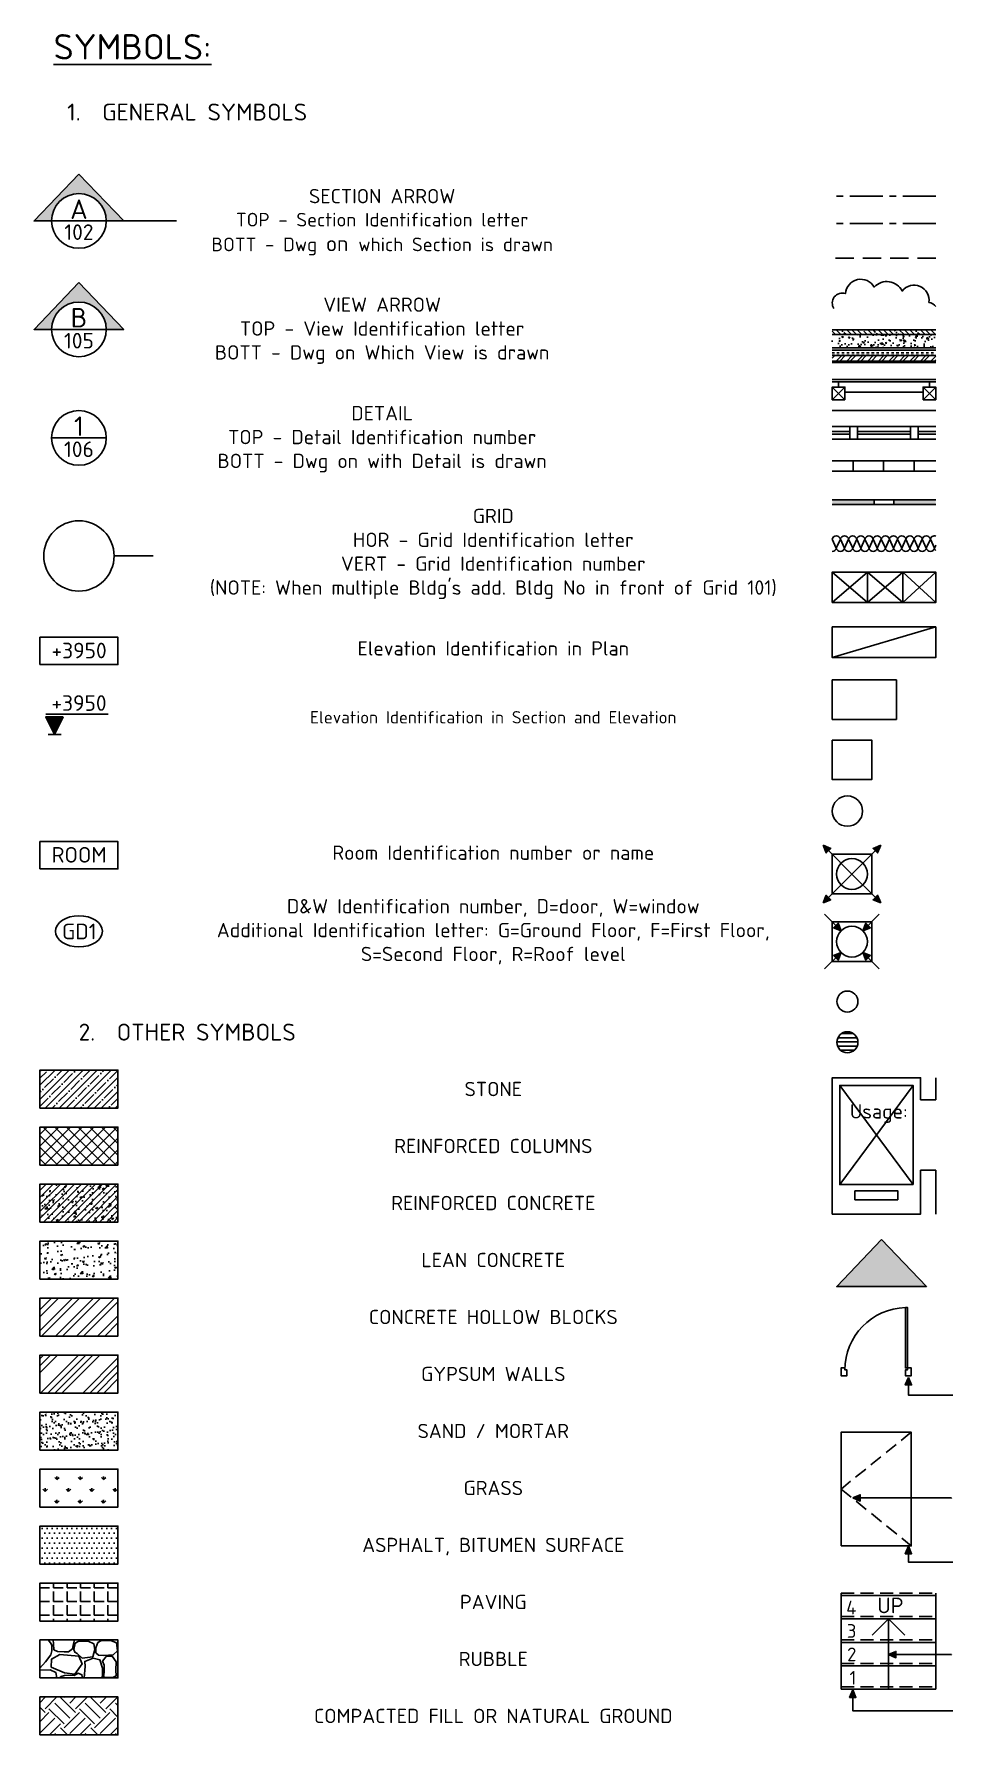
# Model space of a CAD drawing. Header units: millimetres. Extents: x 55428 to 64888, y -62602 to -30850.
# Drawn here: x 55428 to 58959, y -62602 to -56066 of the extents above; entities that cross this region are included whole.
import ezdxf
from ezdxf.enums import TextEntityAlignment as Align

# ---------------------------------------------------------------- set-up
doc = ezdxf.new("R2010")
doc.units = ezdxf.units.MM
doc.linetypes.add('0181 00 AR MF 0100$0$CENTER', pattern=[50.8, 31.75, -6.35, 6.35, -6.35])
doc.linetypes.add('JIS_02_2.0', pattern=[3, 2, -1])
for name, color, linetype in [('0181 00 AR MF 0100$0$A-Column', 4, 'Continuous'), ('0181 00 AR MF 0100$0$A-dim internal', 1, 'Continuous'), ('0181 00 AR MF 0100$0$A-DW', 2, 'Continuous'), ('0181 00 AR MF 0100$0$A-DW Sash', 1, 'Continuous'), ('0181 00 AR MF 0100$0$A-Stair', 1, 'Continuous'), ('0181 00 AR MF 0100$0$A-WALL 18', 1, 'Continuous'), ('0181 00 AR MF 0100$0$A-Wall 35', 3, 'Continuous'), ('0181 00 AR MF 0100$0$G-Annotation 18', 1, 'Continuous'), ('0181 00 AR MF 0100$0$G-Annotation 25', 2, 'Continuous'), ('0181 00 AR MF 0100$0$G-Annotation 35', 3, 'Continuous'), ('0181 00 AR MF 0100$0$G-Blocks', 1, 'Continuous'), ('0181 00 AR MF 0100$0$G-EL Tag', 42, 'Continuous'), ('0181 00 AR MF 0100$0$G-EL Tag Box', 1, 'Continuous'), ('0181 00 AR MF 0100$0$G-Grid', 8, '0181 00 AR MF 0100$0$CENTER'), ('0181 00 AR MF 0100$0$G-Text General', 42, 'Continuous'), ('A-Elevation 18', 1, 'Continuous'), ('A-Ext_Wall', 5, 'Continuous'), ('A-Ext_Wall_Hatch', 8, 'Continuous'), ('A-Plaste line', 8, 'Continuous'), ('G-Dim', 1, 'Continuous'), ('G-EL Tag', 42, 'Continuous'), ('G-EL Tag Box', 1, 'Continuous'), ('G-Grid Balloon-01', 8, 'Continuous'), ('G-Grid No-01', 6, 'Continuous'), ('G-Text General', 42, 'Continuous'), ('G-Text General-02', 42, 'Continuous')]:
    doc.layers.add(name, color=color, linetype=linetype)
doc.styles.add('0181 00 AR MF 0100$0$100 - 2.0mm', font='isocpeur.ttf', dxfattribs={"height": 200})
doc.styles.add('0181 00 AR MF 0100$0$Dim Text', font='isocpeur.ttf')
doc.styles.add('0181 00 AR MF 0101$0$Dim Text', font='isocpeur.ttf')
doc.styles.add('KARNI_0100$0$Dim Text', font='isocpeur.ttf')
pattern_1 = [(50, (-122562.88, 459323.64), (72.8738676, -6.375634), [7.62, -83.82]), (355, (-122562.88, 459323.64), (-14.09713, 76.422657), [6.096, -67.056]), (100.451, (-122556.806, 459323.11), (58.777001, 70.046675), [6.476, -71.236]), (46.1842, (-122562.88, 459343.96), (108.431616, -16.816931), [11.43, -125.73]), (96.6356, (-122553.84, 459342.56), (94.961694, 98.970222), [9.714, -106.854]), (351.184, (-122562.88, 459343.96), (94.961842, 98.970047), [9.144, -100.584]), (21, (-122552.72, 459338.88), (60.645952, -40.9062074), [7.62, -83.82]), (326, (-122552.72, 459338.88), (24.720811, 73.675186), [6.096, -67.056]), (71.4514, (-122547.665, 459335.47), (85.366596, 32.769143), [6.476, -71.236]), (37.5, (-122562.879, 459323.642), (1.2354413, 33.8220155), [0, -66.2432, 0, -68.072, 0, -67.31]), (7.5, (-122562.88, 459323.64), (26.727865, 40.07223), [0, -38.8112, 0, -64.7192, 0, -25.654]), (327.5, (-122585.535, 459323.642), (54.236238, -2.2914976), [0, -25.4, 0, -79.248, 0, -105.156]), (317.5, (-122595.695, 459323.64), (59.2516726, 10.1705964), [0, -33.02, 0, -52.6288, 0, -74.676])]

# ---------------------------------------------------------------- blocks, each defined once
blk = doc.blocks.new('*U6')
at = {"layer": '0181 00 AR MF 0100$0$G-Annotation 18'}
blk.add_hatch(color=256, dxfattribs=at).paths.add_polyline_path([(112, 0), (0, 0, 0.414214), (-175, 175, 0.414214), (-350, 0), (-462, 0), (-175, 300)])
blk.add_lwpolyline([(0, 0), (-350, 0)], dxfattribs=at)
at = {"layer": '0181 00 AR MF 0100$0$G-Annotation 25', "color": 3}
for points in [[(-350, 0), (-462, 0), (-175, 300)], [(0, 0), (112, 0), (-175, 300)]]:
    blk.add_lwpolyline(points, dxfattribs=at)
at = {"layer": '0181 00 AR MF 0100$0$G-Annotation 35'}
blk.add_lwpolyline([(0, 0), (450, 0)], dxfattribs=at)
blk.add_circle((-175, 0), 175, dxfattribs=at)
at = {"layer": '0181 00 AR MF 0100$0$G-Annotation 25', "color": 42, "style": '0181 00 AR MF 0100$0$Dim Text'}
for tag, height, p in [('SEC', 125, (-175, 75)), ('DWG', 100, (-175, -72))]:
    blk.add_attdef(tag, text='', height=height, dxfattribs=at).set_placement(p, align=Align.MIDDLE_CENTER)
blk = doc.blocks.new('*U8')
at = {"layer": '0181 00 AR MF 0100$0$G-Annotation 18'}
blk.add_hatch(color=256, dxfattribs=at).paths.add_polyline_path([(-462, 0), (-350, 0, -0.414214), (-175, 175, -0.414214), (0, 0), (112, 0), (-175, 300)])
blk.add_lwpolyline([(0, 0), (-350, 0)], dxfattribs=at)
at = {"layer": '0181 00 AR MF 0100$0$G-Annotation 25', "color": 3}
for points in [[(-350, 0), (-462, 0), (-175, 300)], [(0, 0), (112, 0), (-175, 300)]]:
    blk.add_lwpolyline(points, dxfattribs=at)
at = {"layer": '0181 00 AR MF 0100$0$G-Annotation 35'}
blk.add_circle((-175, 0), 175, dxfattribs=at)
at = {"layer": '0181 00 AR MF 0100$0$G-Annotation 25', "color": 42, "style": '0181 00 AR MF 0100$0$Dim Text'}
for tag, height, p in [('ELE', 125, (-175, 75)), ('DWG', 100, (-175, -72))]:
    blk.add_attdef(tag, text='', height=height, dxfattribs=at).set_placement(p, align=Align.MIDDLE_CENTER)
blk = doc.blocks.new('*U20')
at = {"layer": 'G-Grid Balloon-01', "linetype": 'Continuous'}
blk.add_lwpolyline([(-950, 0), (-700, 0)], dxfattribs=at)
blk.add_circle((-1175, 0), 225, dxfattribs=at)
at = {"layer": 'G-Grid No-01', "linetype": 'Continuous', "style": 'KARNI_0100$0$Dim Text'}
blk.add_attdef('GRID', text='', height=175, dxfattribs=at).set_placement((-1182, 1), align=Align.MIDDLE_CENTER)
blk = doc.blocks.new('*U14')
at = {"layer": 'G-EL Tag Box'}
h = blk.add_hatch(dxfattribs=at)
h.set_pattern_fill('ANSI31', color=256, scale=35, angle=18, style=0)
h.set_pattern_definition([(63, (-47.3798, -806.9377), (-3.898154, 1.986208), [])])
h.paths.add_polyline_path([(-112, 225), (0, 0), (112, 225)])
at = {"layer": 'A-Elevation 18'}
blk.add_lwpolyline([(-83, 0), (83, 0)], dxfattribs=at)
at = {"layer": 'G-EL Tag Box'}
blk.add_lwpolyline([(-112, 260), (688, 260)], dxfattribs=at)
blk.add_lwpolyline([(112, 225), (-112, 225), (0, 0), (112, 225)], close=True, dxfattribs=at)
at = {"layer": 'G-EL Tag', "style": '0181 00 AR MF 0101$0$Dim Text'}
blk.add_attdef('LEVEL', text='', height=200, dxfattribs=at).set_placement((313, 402), align=Align.MIDDLE_CENTER)
blk = doc.blocks.new('*U12')
at = {"layer": '0181 00 AR MF 0100$0$G-EL Tag Box'}
blk.add_lwpolyline([(-500, -175), (0, -175), (0, 0), (-500, 0)], close=True, dxfattribs=at)
at = {"layer": '0181 00 AR MF 0100$0$G-EL Tag', "style": '0181 00 AR MF 0100$0$Dim Text'}
blk.add_attdef('LEVEL', text='', height=100, dxfattribs=at).set_placement((-249, -85), align=Align.MIDDLE_CENTER)
blk = doc.blocks.new('*U11')
at = {"layer": '0181 00 AR MF 0100$0$G-Blocks', "color": 1}
blk.add_ellipse((-150, 0), major_axis=(-150, 0), ratio=0.666667, dxfattribs=at)
at = {"layer": '0181 00 AR MF 0100$0$G-Blocks', "color": 42, "style": '0181 00 AR MF 0100$0$Dim Text'}
blk.add_attdef('DW', text='', height=100, dxfattribs=at).set_placement((-148, 1), align=Align.MIDDLE_CENTER)
blk = doc.blocks.new('0181 00 AR MF 0100$0$D900')
at = {"layer": '0181 00 AR MF 0100$0$A-DW'}
for points in [[(50, 50), (0, 50), (0, -50), (75, -50), (75, 25), (50, 25), (50, 50)], [(850, 50), (900, 50), (900, -50), (825, -50), (825, 25), (850, 25), (850, 50)]]:
    blk.add_lwpolyline(points, close=True, dxfattribs=at)
at = {"layer": '0181 00 AR MF 0100$0$A-DW Sash'}
blk.add_lwpolyline([(75, 825), (50, 825), (50, 50), (75, 50)], close=True, dxfattribs=at)
blk.add_arc((50, 25), 800, 0, 88.2092, dxfattribs=at)

msp = doc.modelspace()

# ---------------------------------------------------------------- hatches: boundary and pattern name
at = {"layer": '0181 00 AR MF 0100$0$G-Annotation 18'}
msp.add_hatch(color=256, dxfattribs=at).paths.add_polyline_path([(58857.3, -60878.8), (58684.8, -60698.8), (58512.3, -60878.8)])
at = {"layer": 'A-Elevation 18', "ltscale": 35}
h = msp.add_hatch(color=1, dxfattribs=at)
h.paths.add_polyline_path([(58494.9, -57855.7), (58494.9, -57874), (58656.2, -57874), (58656.2, -57855.7)])
h.paths.add_polyline_path([(58892.7, -57874), (58892.7, -57855.7), (58731.4, -57855.7), (58731.4, -57874)])
at = {"layer": 'A-Ext_Wall_Hatch'}
h = msp.add_hatch(dxfattribs=at)
h.set_pattern_fill('ANSI35', color=256, scale=4.5, angle=-90, style=0)
h.set_pattern_definition([(315, (-66.27, 39.963), (20.205576, 20.205576), []), (315, (-66.27, 19.758), (20.205576, 20.205576), [35.71875, -7.14375, 0, -7.14375])])
h.paths.add_polyline_path([(58494.9, -57202.9), (58494.9, -57220.9), (58892.7, -57220.9), (58892.7, -57202.9)])
h = msp.add_hatch(dxfattribs=at)
h.set_pattern_fill('AR-CONC', color=256, scale=0.3, angle=-90, style=0)
h.set_pattern_definition([(320, (-66.27, 39.963), (-4.781726, -54.6554), [5.715, -62.865]), (265, (-66.27, 39.963), (57.316993, 10.572848), [4.572, -50.292]), (10.451, (-66.67, 35.41), (52.535006, -44.08275), [4.857, -53.427]), (316.1842, (-51.03, 39.96), (-12.6127, -81.32371), [8.5725, -94.2975]), (6.6356, (-52.08, 33.19), (74.22767, -71.22127), [7.2855, -80.1405]), (261.184, (-51.03, 39.96), (74.227535, -71.22138), [6.858, -75.438]), (291, (-54.84, 32.343), (-30.679656, -45.484464), [5.715, -62.865]), (236, (-54.84, 32.343), (55.25639, -18.54061), [4.572, -50.292]), (341.4514, (-57.397, 28.553), (24.576857, -64.024947), [4.857, -53.427]), (307.5, (-66.27, 39.963), (25.3665117, -0.926581), [0, -49.6824, 0, -51.054, 0, -50.4825]), (277.5, (-66.27, 39.963), (30.054172, -20.045899), [0, -29.1084, 0, -48.5394, 0, -19.2405]), (237.5, (-66.27, 56.956), (-1.718623, -40.6771786), [0, -19.05, 0, -59.436, 0, -78.867]), (227.5, (-66.27, 64.576), (7.627947, -44.438754), [0, -24.765, 0, -39.4716, 0, -56.007])])
h.paths.add_polyline_path([(58892.7, -57271.9), (58892.7, -57220.9), (58494.9, -57220.9), (58494.9, -57271.9)])
h = msp.add_hatch(dxfattribs=at)
h.set_pattern_fill('INSUL', color=256, scale=3, style=0)
h.set_pattern_definition([(0, (-66.27, 39.963), (6e-15, 28.575), []), (0, (-66.27, 49.488), (6e-15, 28.575), [9.525, -9.525]), (0, (-66.27, 59.013), (6e-15, 28.575), [9.525, -9.525])])
h.paths.add_polyline_path([(58892.7, -57301.9), (58892.7, -57271.9), (58494.9, -57271.9), (58494.9, -57301.9)])
h = msp.add_hatch(dxfattribs=at)
h.set_pattern_fill('ANSI32', color=256, scale=3, style=0)
h.set_pattern_definition([(45, (-66.27, 39.963), (-20.205576, 20.205576), []), (45, (-52.8, 39.963), (-20.205576, 20.205576), [])])
h.paths.add_polyline_path([(58494.9, -57301.9), (58494.9, -57322.9), (58892.7, -57322.9), (58892.7, -57301.9)])
h = msp.add_hatch(dxfattribs=at)
h.set_pattern_fill('AR-SAND', color=256, scale=0.3, angle=270, style=0)
h.set_pattern_definition([(307.5, (-136419.149, 454495.305), (14.68239712, 0.4800094), [0, -11.5824, 0, -12.954, 0, -12.3825]), (277.5, (-136419.149, 454495.305), (21.504753, -13.4856985), [0, -6.2484, 0, -10.4394, 0, -4.0005]), (237.5, (-136419.149, 454504.677), (0.04311554, -23.7297711), [0, -3.81, 0, -13.716, 0, -17.907]), (227.5, (-136419.149, 454504.677), (6.6878797, -22.9066936), [0, -1.905, 0, -8.9916, 0, -10.287])])
h.paths.add_polyline_path([(58494.9, -57322.9), (58494.9, -57328.9), (58892.7, -57328.9), (58892.7, -57322.9)])
for points in [[(58460.4, -59183.5), (58472.1, -59212.5), (58489.4, -59195.2)], [(58681, -59183.5), (58652, -59195.2), (58669.3, -59212.5)], [(58460.4, -59404.1), (58489.4, -59392.5), (58472.1, -59375.1)], [(58681, -59404.1), (58669.3, -59375.1), (58652, -59392.5)], [(58517.2, -59482.9), (58499.9, -59500.2), (58528.9, -59511.9)], [(58641.5, -59500.2), (58624.1, -59482.9), (58612.4, -59511.9)], [(58499.9, -59607.1), (58517.2, -59624.4), (58528.9, -59595.4)], [(58624.1, -59624.4), (58641.5, -59607.1), (58612.4, -59595.4)], [(58775.2, -61257), (58799.7, -61257), (58787.5, -61228.3)], [(58602.3, -61703.2), (58602.3, -61678.7), (58573.5, -61690.9)], [(58775.2, -61905.6), (58799.7, -61905.6), (58787.5, -61876.8)], [(58739.5, -62305.4), (58739.5, -62280.9), (58710.7, -62293.1)], [(58561.4, -62458), (58585.9, -62458), (58573.6, -62429.2)]]:
    msp.add_hatch(color=256, dxfattribs=at).paths.add_polyline_path(points)
h = msp.add_hatch(dxfattribs=at)
h.set_pattern_fill('ANSI31', color=256, scale=5, angle=315, style=0)
h.set_pattern_definition([(0, (-122629.149, 460062.644), (5e-15, 15.875), [])])
h.paths.add_polyline_path([(58512.8, -59940.4, 1), (58593.6, -59940.4, 1)])
h = msp.add_hatch(dxfattribs=at)
h.set_pattern_fill('ANSI35', color=256, scale=6, style=0)
h.set_pattern_definition([(45, (-122562.88, 459323.64), (-26.9407684, 26.9407684), []), (45, (-122535.938, 459323.64), (-26.9407684, 26.9407684), [47.625, -9.525, 0, -9.525])])
h.paths.add_polyline_path([(55750.4, -60193.2), (55750.4, -60047.2), (55450.4, -60047.2), (55450.4, -60193.2)])
h = msp.add_hatch(dxfattribs=at)
h.set_pattern_fill('ANSI37', color=256, scale=10, style=0)
h.set_pattern_definition([(45, (-122562.88, 459323.642), (-22.4506403, 22.4506403), []), (135, (-122562.88, 459323.642), (-22.4506403, -22.4506403), [])])
h.paths.add_polyline_path([(55450.4, -60266.2), (55450.4, -60412.1), (55750.4, -60412.1), (55750.4, -60266.2)])
h = msp.add_hatch(dxfattribs=at)
h.set_pattern_fill('ANSI31', color=256, scale=6, style=0)
h.set_pattern_definition([(45, (-122562.879, 459323.642), (-13.4703842, 13.4703842), [])])
h.paths.add_polyline_path([(55750.4, -60631.1), (55750.4, -60485.1), (55450.4, -60485.1), (55450.4, -60631.1)])
h = msp.add_hatch(dxfattribs=at)
h.set_pattern_fill('AR-CONC', color=256, scale=0.4, style=0)
h.set_pattern_definition(pattern_1)
h.paths.add_polyline_path([(55750.4, -60631.1), (55750.4, -60485.1), (55450.4, -60485.1), (55450.4, -60631.1)])
h = msp.add_hatch(dxfattribs=at)
h.set_pattern_fill('AR-CONC', color=256, scale=0.4, style=0)
h.set_pattern_definition(pattern_1)
h.paths.add_polyline_path([(55750.4, -60850.1), (55750.4, -60704.1), (55450.4, -60704.1), (55450.4, -60850.1)])
h = msp.add_hatch(dxfattribs=at)
h.set_pattern_fill('ANSI32', color=256, scale=6, style=0)
h.set_pattern_definition([(45, (-122562.88, 459323.64), (-40.4111525, 40.4111525), []), (45, (-122535.94, 459323.64), (-40.4111525, 40.4111525), [])])
h.paths.add_polyline_path([(55750.4, -61069.1), (55750.4, -60923.1), (55450.4, -60923.1), (55450.4, -61069.1)])
h = msp.add_hatch(dxfattribs=at)
h.set_pattern_fill('ANSI34', color=256, scale=6, style=0)
h.set_pattern_definition([(45, (-122562.88, 459323.64), (-80.822305, 80.822305), []), (45, (-122535.94, 459323.64), (-80.822305, 80.822305), []), (45, (-122509, 459323.64), (-80.822305, 80.822305), []), (45, (-122482.06, 459323.64), (-80.822305, 80.822305), [])])
h.paths.add_polyline_path([(55750.4, -61288.1), (55750.4, -61142.1), (55450.4, -61142.1), (55450.4, -61288.1)])
h = msp.add_hatch(dxfattribs=at)
h.set_pattern_fill('AR-SAND', color=1, scale=0.7, style=0)
h.set_pattern_definition([(37.5, (-122562.879, 459323.642), (-1.1200219, 34.2589266), [0, -27.0256, 0, -30.226, 0, -28.8925]), (7.5, (-122562.88, 459323.64), (31.46663, 50.177757), [0, -14.5796, 0, -24.3586, 0, -9.3345]), (327.5, (-122584.748, 459323.642), (55.3694659, 0.100603), [0, -8.89, 0, -32.004, 0, -41.783]), (317.5, (-122584.75, 459323.64), (53.4489517, 15.6050526), [0, -4.445, 0, -20.9804, 0, -24.003])])
h.paths.add_polyline_path([(55450.4, -61361.1), (55450.4, -61507.1), (55750.4, -61507.1), (55750.4, -61361.1)])
h = msp.add_hatch(dxfattribs=at)
h.set_pattern_fill('GRASS', color=256, scale=2.5, style=0)
h.set_pattern_definition([(90, (-122562.88, 459323.64), (-44.90125, 44.90125), [11.90625, -77.89625]), (45, (-122562.88, 459323.64), (-44.9012806, 44.9012806), [11.90625, -51.59375]), (135, (-122562.88, 459323.64), (-44.9012806, -44.9012806), [11.90625, -51.59375])])
h.paths.add_polyline_path([(55750.4, -61726.1), (55750.4, -61580.1), (55450.4, -61580.1), (55450.4, -61726.1)])
h = msp.add_hatch(dxfattribs=at)
h.set_pattern_fill('DOTS', color=1, scale=12, style=0)
h.set_pattern_definition([(0, (-122562.879, 459323.642), (9.525, 19.05), [0, -19.05])])
h.paths.add_polyline_path([(55750.4, -61945.1), (55750.4, -61799.1), (55450.4, -61799.1), (55450.4, -61945.1)])
h = msp.add_hatch(dxfattribs=at)
h.set_pattern_fill('ANGLE', color=256, scale=7.5, style=0)
h.set_pattern_definition([(0, (-122562.88, 459323.64), (0, 52.3875), [38.1, -14.2875]), (90, (-122562.88, 459323.64), (-52.3875, 3e-15), [38.1, -14.2875])])
h.paths.add_polyline_path([(55750.4, -62164.1), (55750.4, -62018.1), (55450.4, -62018.1), (55450.4, -62164.1)])
h = msp.add_hatch(dxfattribs=at)
h.set_pattern_fill('EARTH', color=256, scale=13, angle=45, style=0)
h.set_pattern_definition([(45, (-122562.88, 459107.65), (1e-14, 116.74333), [82.55, -82.55]), (45, (-122584.77, 459129.54), (1e-14, 116.74333), [82.55, -82.55]), (45, (-122606.66, 459151.43), (1e-14, 116.74333), [82.55, -82.55]), (135, (-122606.66, 459166.02), (-116.74333, 1e-14), [82.55, -82.55]), (135, (-122584.77, 459187.91), (-116.74333, 1e-14), [82.55, -82.55]), (135, (-122562.88, 459209.8), (-116.74333, 1e-14), [82.55, -82.55])])
h.paths.add_polyline_path([(55750.4, -62602.1), (55750.4, -62456.1), (55450.4, -62456.1), (55450.4, -62602.1)])

# ---------------------------------------------------------------- linework, layer by layer
at = {"layer": '0181 00 AR MF 0100$0$A-Stair', "ltscale": 50}
for p, q in [((58528.7, -62066.1), (58892.7, -62066.1)), ((58528.7, -62156.1), (58892.7, -62156.1)), ((58528.7, -62246.1), (58892.7, -62246.1)), ((58528.7, -62336.1), (58892.7, -62336.1)), ((58528.7, -62426.1), (58892.7, -62426.1))]:
    msp.add_line(p, q, dxfattribs=at)
for points in [[(58528.7, -62426.1), (58528.7, -62057.1)], [(58892.7, -62426.1), (58892.7, -62057.1)]]:
    msp.add_lwpolyline(points, dxfattribs=at)
at = {"layer": '0181 00 AR MF 0100$0$A-WALL 18'}
msp.add_line((58710.7, -62156.1), (58710.7, -62426.1), dxfattribs=at)
at = {"layer": '0181 00 AR MF 0100$0$A-Wall 35', "ltscale": 50}
for q in [(58647.8, -62219), (58773.6, -62219)]:
    msp.add_line((58710.7, -62156.1), q, dxfattribs=at)
at = {"layer": '0181 00 AR MF 0100$0$G-Annotation 18'}
msp.add_lwpolyline([(55705.4, -57618.2), (55495.4, -57618.2)], dxfattribs=at)
at = {"layer": '0181 00 AR MF 0100$0$G-Annotation 25', "color": 3}
for points in [[(58857.3, -60878.8), (58512.3, -60878.8), (58684.8, -60698.8)], [(58857.3, -60878.8), (58857.3, -60878.8), (58684.8, -60698.8)]]:
    msp.add_lwpolyline(points, dxfattribs=at)
at = {"layer": '0181 00 AR MF 0100$0$G-Annotation 35'}
msp.add_circle((55600.4, -57618.2), 105, dxfattribs=at)
at = {"layer": '0181 00 AR MF 0100$0$G-EL Tag Box'}
for points in [[(58494.9, -58251), (58630, -58251), (58630, -58133.5), (58494.9, -58133.5)], [(58630, -58251), (58766.6, -58251), (58766.6, -58133.5), (58630, -58133.5)], [(58766.6, -58251), (58892.7, -58251), (58892.7, -58133.5), (58766.6, -58133.5)], [(58494.9, -58344.4), (58892.7, -58344.4), (58892.7, -58462), (58494.9, -58462)], [(58494.9, -59218), (58646.5, -59218), (58646.5, -59369.7), (58494.9, -59369.7)], [(58494.9, -59477.9), (58646.5, -59477.9), (58646.5, -59629.5), (58494.9, -59629.5)], [(55450.4, -60193.2), (55750.4, -60193.2), (55750.4, -60047.2), (55450.4, -60047.2)], [(55450.4, -60412.1), (55750.4, -60412.1), (55750.4, -60266.2), (55450.4, -60266.2)], [(55450.4, -60631.1), (55750.4, -60631.1), (55750.4, -60485.1), (55450.4, -60485.1)], [(55450.4, -60850.1), (55750.4, -60850.1), (55750.4, -60704.1), (55450.4, -60704.1)], [(55450.4, -61069.1), (55750.4, -61069.1), (55750.4, -60923.1), (55450.4, -60923.1)], [(55450.4, -61288.1), (55750.4, -61288.1), (55750.4, -61142.1), (55450.4, -61142.1)], [(55450.4, -61507.1), (55750.4, -61507.1), (55750.4, -61361.1), (55450.4, -61361.1)], [(55450.4, -61726.1), (55750.4, -61726.1), (55750.4, -61580.1), (55450.4, -61580.1)], [(55450.4, -61945.1), (55750.4, -61945.1), (55750.4, -61799.1), (55450.4, -61799.1)], [(55450.4, -62164.1), (55750.4, -62164.1), (55750.4, -62018.1), (55450.4, -62018.1)], [(55450.4, -62383.1), (55750.4, -62383.1), (55750.4, -62237.1), (55450.4, -62237.1)], [(55450.4, -62602.1), (55750.4, -62602.1), (55750.4, -62456.1), (55450.4, -62456.1)]]:
    msp.add_lwpolyline(points, close=True, dxfattribs=at)
at = {"layer": '0181 00 AR MF 0100$0$G-EL Tag Box', "color": 2}
for points in [[(58494.9, -58548.2), (58741.8, -58548.2), (58741.8, -58699.9), (58494.9, -58699.9)], [(58494.9, -58779), (58646.5, -58779), (58646.5, -58930.7), (58494.9, -58930.7)], [(58528.7, -61875.4), (58798.7, -61875.4), (58798.7, -61438.6), (58528.7, -61438.6)]]:
    msp.add_lwpolyline(points, close=True, dxfattribs=at)
at = {"layer": '0181 00 AR MF 0100$0$G-EL Tag Box'}
msp.add_lwpolyline([(58892.7, -60076.9), (58892.7, -60161), (58834.6, -60161), (58834.6, -60076.9), (58494.9, -60076.9), (58494.9, -60600.2), (58834.6, -60600.2), (58834.6, -60431.9), (58892.7, -60431.9), (58892.7, -60600.2)], dxfattribs=at)
at = {"layer": '0181 00 AR MF 0100$0$G-EL Tag Box', "color": 2}
msp.add_circle((58553.2, -59052.1), 58.3, dxfattribs=at)
at = {"layer": '0181 00 AR MF 0100$0$G-EL Tag Box'}
for centre, radius in [((58570.7, -59293.8), 59.1), ((58570.7, -59553.7), 59.1), ((58553.2, -59783.7), 40.4), ((58553.2, -59940.4), 40.4)]:
    msp.add_circle(centre, radius, dxfattribs=at)
at = {"layer": '0181 00 AR MF 0100$0$G-Grid', "color": 8, "linetype": 'JIS_02_2.0', "ltscale": 25}
for p, q in [((58528.7, -62057.1), (58892.7, -62057.1)), ((58528.7, -62147.1), (58892.7, -62147.1)), ((58528.7, -62237.1), (58892.7, -62237.1)), ((58528.7, -62327.1), (58892.7, -62327.1)), ((58528.7, -62417.1), (58892.7, -62417.1))]:
    msp.add_line(p, q, dxfattribs=at)
at = {"layer": '0181 00 AR MF 0100$0$G-Grid', "ltscale": 4}
msp.add_lwpolyline([(58892.7, -56689.6), (58494.9, -56689.6)], dxfattribs=at)
at = {"layer": '0181 00 AR MF 0100$0$G-Grid', "color": 4, "ltscale": 4}
msp.add_lwpolyline([(58892.7, -56793.9), (58494.9, -56793.9)], dxfattribs=at)
at = {"layer": '0181 00 AR MF 0100$0$G-Grid', "color": 1, "linetype": 'JIS_02_2.0', "ltscale": 35}
msp.add_lwpolyline([(58892.7, -56926.8), (58494.9, -56926.8)], dxfattribs=at)
at = {"layer": '0181 00 AR MF 0100$0$G-Grid', "color": 8, "linetype": 'JIS_02_2.0', "ltscale": 25}
msp.add_lwpolyline([(58798.7, -61438.6), (58528.7, -61657), (58798.7, -61875.4)], dxfattribs=at)
at = {"layer": 'A-Elevation 18', "color": 1, "ltscale": 35}
msp.add_lwpolyline([(58501.6, -57121.3, -0.721371), (58545.8, -57063.7, -0.746236), (58656.1, -57038.5, -0.520567), (58764.1, -57053.6, -0.78115), (58866.1, -57097.5, -0.190593), (58892.7, -57113.6, -0.190593)], format="xyb", dxfattribs=at)
for points in [[(58892.7, -57574.4), (58494.9, -57574.4)], [(58892.7, -57623.2), (58494.9, -57623.2)], [(58494.9, -57705.6), (58575.1, -57705.6), (58575.1, -57746.3), (58494.9, -57746.3)], [(58892.7, -57746.3), (58809.9, -57746.3), (58809.9, -57705.6), (58892.7, -57705.6)], [(58892.7, -57855.7), (58494.9, -57855.7)], [(58892.7, -57874), (58494.9, -57874)]]:
    msp.add_lwpolyline(points, dxfattribs=at)
for points in [[(58575.1, -57705.6), (58692.5, -57705.6), (58692.5, -57746.3), (58575.1, -57746.3)], [(58692.5, -57705.6), (58809.9, -57705.6), (58809.9, -57746.3), (58692.5, -57746.3)], [(58656.2, -57855.7), (58731.4, -57855.7), (58731.4, -57874), (58656.2, -57874)]]:
    msp.add_lwpolyline(points, close=True, dxfattribs=at)
at = {"layer": 'A-Ext_Wall'}
for points in [[(58892.7, -57202.9), (58494.9, -57202.9)], [(58892.7, -57322.9), (58494.9, -57322.9)], [(58892.7, -57513.3), (58494.9, -57513.3)]]:
    msp.add_lwpolyline(points, dxfattribs=at)
at = {"layer": 'A-Ext_Wall_Hatch'}
for points in [[(58892.7, -57220.9), (58494.9, -57220.9)], [(58892.7, -57271.9), (58494.9, -57271.9)], [(58892.7, -57301.9), (58494.9, -57301.9)], [(58892.7, -57393.3), (58494.9, -57393.3)], [(58892.7, -57403.1), (58494.9, -57403.1)], [(58543.7, -57471.5), (58494.9, -57422.6)], [(58494.9, -57471.5), (58543.7, -57422.6)], [(58843.9, -57471.5), (58892.7, -57422.6)], [(58843.9, -57422.6), (58892.7, -57471.5)], [(58562.7, -57593.9), (58494.9, -57593.9)], [(58562.7, -57603.7), (58494.9, -57603.7)], [(58795, -57593.9), (58592.6, -57593.9)], [(58795, -57603.7), (58592.6, -57603.7)], [(58892.7, -57593.9), (58824.9, -57593.9)], [(58892.7, -57603.7), (58824.9, -57603.7)], [(58494.9, -58007.4), (58510.6, -58041.3)], [(58510.6, -58041.3), (58526.3, -58007.4)], [(58526.3, -58007.4), (58510.6, -58041.3)], [(58542, -58041.3), (58526.3, -58007.4)], [(58526.3, -58007.4), (58542, -58041.3)], [(58542, -58041.3), (58557.7, -58007.4)], [(58557.7, -58007.4), (58542, -58041.3)], [(58573.4, -58041.3), (58557.7, -58007.4)], [(58557.7, -58007.4), (58573.4, -58041.3)], [(58573.4, -58041.3), (58589.1, -58007.4)], [(58589.1, -58007.4), (58573.4, -58041.3)], [(58604.8, -58041.3), (58589.1, -58007.4)], [(58589.1, -58007.4), (58604.8, -58041.3)], [(58604.8, -58041.3), (58620.6, -58007.4)], [(58620.6, -58007.4), (58604.8, -58041.3)], [(58636.3, -58041.3), (58620.6, -58007.4)], [(58620.6, -58007.4), (58636.3, -58041.3)], [(58636.3, -58041.3), (58652, -58007.4)], [(58652, -58007.4), (58636.3, -58041.3)], [(58667.7, -58041.3), (58652, -58007.4)], [(58652, -58007.4), (58667.7, -58041.3)], [(58667.7, -58041.3), (58683.4, -58007.4)], [(58683.4, -58007.4), (58667.7, -58041.3)], [(58699.1, -58041.3), (58683.4, -58007.4)], [(58683.4, -58007.4), (58699.1, -58041.3)], [(58699.1, -58041.3), (58714.8, -58007.4)], [(58714.8, -58007.4), (58699.1, -58041.3)], [(58730.5, -58041.3), (58714.8, -58007.4)], [(58714.8, -58007.4), (58730.5, -58041.3)], [(58730.5, -58041.3), (58746.2, -58007.4)], [(58746.2, -58007.4), (58730.5, -58041.3)], [(58762, -58041.3), (58746.2, -58007.4)], [(58746.2, -58007.4), (58762, -58041.3)], [(58762, -58041.3), (58777.7, -58007.4)], [(58777.7, -58007.4), (58762, -58041.3)], [(58793.4, -58041.3), (58777.7, -58007.4)], [(58777.7, -58007.4), (58793.4, -58041.3)], [(58793.4, -58041.3), (58809.1, -58007.4)], [(58809.1, -58007.4), (58793.4, -58041.3)], [(58824.8, -58041.3), (58809.1, -58007.4)], [(58809.1, -58007.4), (58824.8, -58041.3)], [(58824.8, -58041.3), (58840.5, -58007.4)], [(58840.5, -58007.4), (58824.8, -58041.3)], [(58856.2, -58041.3), (58840.5, -58007.4)], [(58840.5, -58007.4), (58856.2, -58041.3)], [(58856.2, -58041.3), (58871.9, -58007.4)], [(58871.9, -58007.4), (58856.2, -58041.3)], [(58887.6, -58041.3), (58871.9, -58007.4)], [(58871.9, -58007.4), (58887.6, -58041.3)], [(58887.6, -58041.3), (58892.7, -58030.3)], [(58892.7, -58030.3), (58887.6, -58041.3)], [(58494.9, -58251), (58630, -58133.5), (58766.6, -58251), (58892.7, -58133.5)], [(58892.7, -58251), (58766.6, -58133.5), (58630, -58251), (58494.9, -58133.5)], [(58892.7, -58344.4), (58494.9, -58462)], [(58460.4, -59183.5), (58472.1, -59212.5), (58489.4, -59195.2), (58460.4, -59183.5)], [(58570.7, -59293.8), (58480.7, -59203.9)], [(58570.7, -59293.8), (58660.6, -59203.9)], [(58681, -59183.5), (58652, -59195.2), (58669.3, -59212.5), (58681, -59183.5)], [(58570.7, -59293.8), (58480.7, -59383.8)], [(58570.7, -59293.8), (58660.6, -59383.8)], [(58460.4, -59404.1), (58489.4, -59392.5), (58472.1, -59375.1), (58460.4, -59404.1)], [(58681, -59404.1), (58669.3, -59375.1), (58652, -59392.5), (58681, -59404.1)], [(58528.9, -59511.9), (58465.7, -59448.7)], [(58612.4, -59511.9), (58675.7, -59448.7)], [(58528.9, -59511.9), (58499.9, -59500.2), (58517.2, -59482.9), (58528.9, -59511.9)], [(58612.4, -59511.9), (58624.1, -59482.9), (58641.5, -59500.2), (58612.4, -59511.9)], [(58528.9, -59595.4), (58465.7, -59658.7)], [(58528.9, -59595.4), (58517.2, -59624.4), (58499.9, -59607.1), (58528.9, -59595.4)], [(58612.4, -59595.4), (58675.7, -59658.7)], [(58612.4, -59595.4), (58641.5, -59607.1), (58624.1, -59624.4), (58612.4, -59595.4)], [(58523.9, -60105.9), (58805.5, -60487)], [(58805.5, -60105.9), (58523.9, -60487)], [(58787.5, -61228.3), (58799.7, -61257), (58775.2, -61257), (58787.5, -61228.3)], [(58787.5, -61228.3), (58787.5, -61295.8), (58958.8, -61295.8)], [(58573.5, -61690.9), (58602.3, -61678.7), (58602.3, -61703.2), (58573.5, -61690.9)], [(58573.5, -61690.9), (58953.2, -61690.9), (58953.2, -61690.9)], [(58787.5, -61876.8), (58799.7, -61905.6), (58775.2, -61905.6), (58787.5, -61876.8)], [(58787.5, -61876.8), (58787.5, -61937.6), (58958.8, -61937.6)], [(55450.4, -62345.8), (55471.5, -62320.6), (55492.8, -62293.5), (55495.7, -62279.3), (55496.6, -62257.5), (55490.9, -62248), (55481.9, -62237.1)], [(55501.9, -62237.1), (55503.3, -62251.8), (55504.2, -62274.6), (55518, -62281.2), (55543.5, -62282.5), (55560.6, -62282.8), (55576, -62270.6), (55579, -62252.2), (55583.2, -62237.1)], [(55586.4, -62249.8), (55581.2, -62273), (55584.2, -62284.2), (55593.1, -62288.6), (55612.9, -62306.5), (55653.5, -62301.2), (55661.5, -62273.4), (55657.5, -62251.3), (55636.5, -62241.7), (55598, -62242.6), (55586.4, -62249.8)], [(55673.4, -62247.1), (55664.8, -62267.3), (55665.1, -62286.1), (55675.5, -62295.9), (55696, -62297.3), (55731.4, -62293.8), (55748.4, -62278.2), (55744.5, -62248.5), (55723.5, -62239), (55684.9, -62239.9), (55673.4, -62247.1)], [(58710.7, -62293.1), (58739.5, -62280.9), (58739.5, -62305.4), (58710.7, -62293.1)], [(55515.1, -62383.1), (55511.2, -62361.6), (55490.2, -62352), (55451.7, -62352.9), (55450.4, -62353.7)], [(55544.6, -62363.3), (55493.8, -62341.2), (55495.4, -62310.3), (55527.2, -62292.7), (55599.5, -62299.4), (55612.5, -62328.8), (55585, -62368.5), (55544.6, -62363.3)], [(55620.6, -62383.1), (55624.9, -62338.5), (55623.1, -62319.3), (55655.7, -62307.1), (55681, -62312.8), (55691.5, -62345.3), (55691.4, -62366.9), (55689.3, -62383.1)], [(55694.2, -62378.4), (55697.4, -62360.2), (55696.8, -62333.6), (55691.6, -62317.9), (55705.7, -62300.9), (55727.7, -62299.7), (55742.9, -62320.8), (55741.6, -62353.4), (55743.9, -62375), (55731.1, -62381.1), (55703.9, -62381.1), (55694.2, -62378.4)], [(58710.7, -62293.1), (58953.2, -62293.1), (58953.2, -62293.1)], [(55561.2, -62371.6), (55545.6, -62373.7), (55532.6, -62377.4), (55525.3, -62383.1)], [(55613.8, -62383.1), (55611.6, -62370.7), (55597.4, -62364.3), (55581.8, -62374), (55561.2, -62371.6)], [(58573.6, -62429.2), (58585.9, -62458), (58561.4, -62458), (58573.6, -62429.2)], [(58573.6, -62429.2), (58573.6, -62509.1), (58958.8, -62509.1)]]:
    msp.add_lwpolyline(points, dxfattribs=at)
for points in [[(58805.5, -60487), (58523.9, -60487), (58523.9, -60105.9), (58805.5, -60105.9)], [(58747.4, -60545.6), (58582.1, -60545.6), (58582.1, -60511.3), (58747.4, -60511.3)]]:
    msp.add_lwpolyline(points, close=True, dxfattribs=at)
for centre, start, end in [((58510.6, -58010.3), 10.47077, 169.52923), ((58542, -58010.3), 10.47077, 169.52923), ((58573.4, -58010.3), 10.47077, 169.52923), ((58604.8, -58010.3), 10.47077, 169.52923), ((58636.3, -58010.3), 10.47077, 169.52923), ((58667.7, -58010.3), 10.47077, 169.52923), ((58699.1, -58010.3), 10.47077, 169.52923), ((58730.5, -58010.3), 10.47077, 169.52923), ((58762, -58010.3), 10.47077, 169.52923), ((58793.4, -58010.3), 10.47077, 169.52923), ((58824.8, -58010.3), 10.47077, 169.52923), ((58856.2, -58010.3), 10.47077, 169.52923), ((58887.6, -58010.3), 71.45176, 169.52923), ((58494.9, -58038.4), 270, 349.52923), ((58526.3, -58038.4), 190.47077, 349.52923), ((58557.7, -58038.4), 190.47077, 349.52923), ((58589.1, -58038.4), 190.47077, 349.52923), ((58620.6, -58038.4), 190.47077, 349.52923), ((58652, -58038.4), 190.47077, 349.52923), ((58683.4, -58038.4), 190.47077, 349.52923), ((58714.8, -58038.4), 190.47077, 349.52923), ((58746.2, -58038.4), 190.47077, 349.52923), ((58777.7, -58038.4), 190.47077, 349.52923), ((58809.1, -58038.4), 190.47077, 349.52923), ((58840.5, -58038.4), 190.47077, 349.52923), ((58871.9, -58038.4), 190.47077, 349.52923), ((58903.4, -58038.4), 190.47077, 228.29889)]:
    msp.add_arc(centre, 16, start, end, dxfattribs=at)
at = {"layer": 'A-Plaste line'}
msp.add_lwpolyline([(58892.7, -57328.9), (58494.9, -57328.9)], dxfattribs=at)
at = {"layer": 'G-Text General-02'}
for points in [[(58543.7, -57471.5), (58494.9, -57471.5), (58494.9, -57422.6), (58543.7, -57422.6)], [(58843.9, -57471.5), (58892.7, -57471.5), (58892.7, -57422.6), (58843.9, -57422.6)], [(58592.6, -57623.2), (58562.7, -57623.2), (58562.7, -57574.4), (58592.6, -57574.4)], [(58795, -57623.2), (58824.9, -57623.2), (58824.9, -57574.4), (58795, -57574.4)]]:
    msp.add_lwpolyline(points, close=True, dxfattribs=at)
for points in [[(58519.3, -57422.6), (58519.3, -57403.1)], [(58843.9, -57442.1), (58543.7, -57442.1)], [(58868.3, -57422.6), (58868.3, -57403.1)]]:
    msp.add_lwpolyline(points, dxfattribs=at)

# ---------------------------------------------------------------- block references
at = {"layer": '0181 00 AR MF 0100$0$A-Column', "xscale": 0.5999999999985448, "yscale": 0.5999999999985448, "zscale": 0.6}
msp.add_blockref('*U20', (56305.4, -58071.6), dxfattribs=at)
at = {"layer": '0181 00 AR MF 0100$0$A-dim internal', "xscale": 0.5999999999985448, "yscale": 0.5999999999985448, "zscale": 0.6}
for name, p, values in [('*U6', (55705.4, -56784.2), {'DWG': '102', 'SEC': 'A'}), ('*U8', (55705.4, -57201.2), {'ELE': 'B', 'DWG': '105'}), ('*U12', (55750.4, -58384), {'LEVEL': '+3950'}), ('*U12', (55750.4, -59169), {'LEVEL': 'ROOM'})]:
    msp.add_blockref(name, p, dxfattribs=at).add_auto_attribs(values)
at = {"layer": '0181 00 AR MF 0100$0$A-DW', "xscale": -0.3000000000029104, "yscale": 0.3000000000029104, "zscale": 0.3}
msp.add_blockref('0181 00 AR MF 0100$0$D900', (58798.7, -61206.9), dxfattribs=at)
at = {"layer": '0181 00 AR MF 0100$0$G-Annotation 18'}
ref = msp.add_blockref('*U11', (55690.4, -59514), dxfattribs=dict(at, xscale=-0.5999999999985448, yscale=0.5999999999985448, zscale=0.6, rotation=180))
ref.add_attrib('DW', 'GD1', dxfattribs={"layer": '0181 00 AR MF 0100$0$G-Blocks', "color": 42, "height": 60, "style": '0181 00 AR MF 0100$0$Dim Text'}).set_placement((55601.7, -59514.6), align=Align.MIDDLE_CENTER)
at = {"layer": 'G-Dim', "xscale": 0.2999999999956344, "yscale": 0.3000000000029104, "zscale": 0.3}
msp.add_blockref('*U14', (55506.8, -58757.4), dxfattribs=at).add_auto_attribs({'LEVEL': '+3950'})

# ---------------------------------------------------------------- texts
at = {"layer": '0181 00 AR MF 0100$0$G-Annotation 25', "color": 42, "style": '0181 00 AR MF 0100$0$Dim Text'}
for tag, text, height, p in [('1', 'Y', 75, (55600.4, -57573.1)), ('106', '000', 60, (55600.4, -57661.6))]:
    msp.add_attdef(tag, text=text, height=height, dxfattribs=at).set_placement(p, align=Align.MIDDLE_CENTER)
at = {"layer": '0181 00 AR MF 0100$0$G-Text General', "width": 801.629, "style": '0181 00 AR MF 0100$0$100 - 2.0mm'}
for s, insert, char_height, attachment_point in [('4', (58587.8, -62138.6), 52.5, 9), ('UP', (58668, -62134.4), 60, 7), ('3', (58587.8, -62228.6), 52.5, 9), ('2', (58587.8, -62318.6), 52.5, 9), ('1', (58587.8, -62408.6), 52.5, 9)]:
    msp.add_mtext(s, dxfattribs=dict(at, insert=insert, char_height=char_height, attachment_point=attachment_point))
at = {"layer": 'G-Text General', "color": 42, "attachment_point": 2, "style": '0181 00 AR MF 0100$0$Dim Text'}
for s, insert, char_height, width in [('{\\H1.625x;\\L\\C256;SYMBOLS:}', (55806.2, -56066.4), 60, 756.608), ('{\\C256;1.  GENERAL SYMBOLS}', (56016.3, -56333.4), 65, 1176.91), ('{\\H0.9167x;\\C256;SECTION ARROW\\P\\H0.9545x;TOP - Section Identification letter\\PBOTT - Dwg \\H1.143x;on \\H0.875x;which Section is drawn}', (56765.5, -56661.5), 60, 1459.186), ('{\\H0.9167x;\\C256;VIEW ARROW\\PTOP - View Identification letter\\PBOTT - Dwg on Which View is drawn}', (56765.5, -57078.5), 60, 1459.186), ('{\\H0.9167x;\\C256;DETAIL\\PTOP - Detail Identification number\\PBOTT - Dwg on with Detail is drawn}', (56765.5, -57495.5), 60, 1459.186), ("{\\H0.9167x;\\C256;GRID\\PHOR - Grid Identification letter\\PVERT - Grid Identification number\\P(NOTE: When multiple Bldg's add. Bldg No in front of Grid 101)}", (57192.5, -57890.4), 60, 2313.187), ('{\\H0.9167x;\\C256;Elevation Identification in Plan}', (57192.5, -58399.3), 60, 2313.187), ('{\\H0.7917x;\\C256;Elevation Identification in Section and Elevation}', (57192.5, -58667.8), 60, 2313.187), ('{\\H0.9167x;\\C256;Room Identification number or name }', (57192.5, -59184.3), 60, 2313.187), ('{\\H0.9167x;\\C256;D&W Identification number, D=door, W=window\\PAdditional Identification letter: G=Ground Floor, F=First Floor, S=Second Floor, R=Roof level}', (57192.5, -59390.1), 60, 2313.187), ('{\\C256;2.  OTHER SYMBOLS}', (56016.3, -59868.8), 65, 1176.91), ('{\\H0.9167x;\\C256;STONE}', (57192.5, -60092.5), 60, 2313.187), ('{\\H0.9167x;\\C256;Usage:}', (58673.8, -60178.4), 60, 1420.475), ('{\\H0.9167x;\\C256;REINFORCED COLUMNS}', (57192.5, -60311.5), 60, 2313.187), ('{\\H0.9167x;\\C256;REINFORCED CONCRETE}', (57192.5, -60530.5), 60, 2313.187), ('{\\H0.9167x;\\C256;LEAN CONCRETE}', (57192.5, -60749.5), 60, 2313.187), ('{\\H0.9167x;\\C256;CONCRETE HOLLOW BLOCKS}', (57192.5, -60968.5), 60, 2313.187), ('{\\H0.9167x;\\C256;GYPSUM WALLS}', (57192.5, -61187.5), 60, 2313.187), ('{\\H0.9167x;\\C256;SAND / MORTAR}', (57192.5, -61406.5), 60, 2313.187), ('{\\H0.9167x;\\C256;GRASS}', (57192.5, -61625.5), 60, 2313.187), ('{\\H0.9167x;\\C256;ASPHALT, BITUMEN SURFACE}', (57192.5, -61844.5), 60, 2313.187), ('{\\H0.9167x;\\C256;PAVING}', (57192.5, -62063.5), 60, 2313.187), ('{\\H0.9167x;\\C256;RUBBLE}', (57192.5, -62282.5), 60, 2313.187), ('{\\H0.9167x;\\C256;COMPACTED FILL OR NATURAL GROUND}', (57192.5, -62501.5), 60, 2313.187)]:
    msp.add_mtext(s, dxfattribs=dict(at, insert=insert, char_height=char_height, width=width))

doc.saveas('drawing.dxf')
